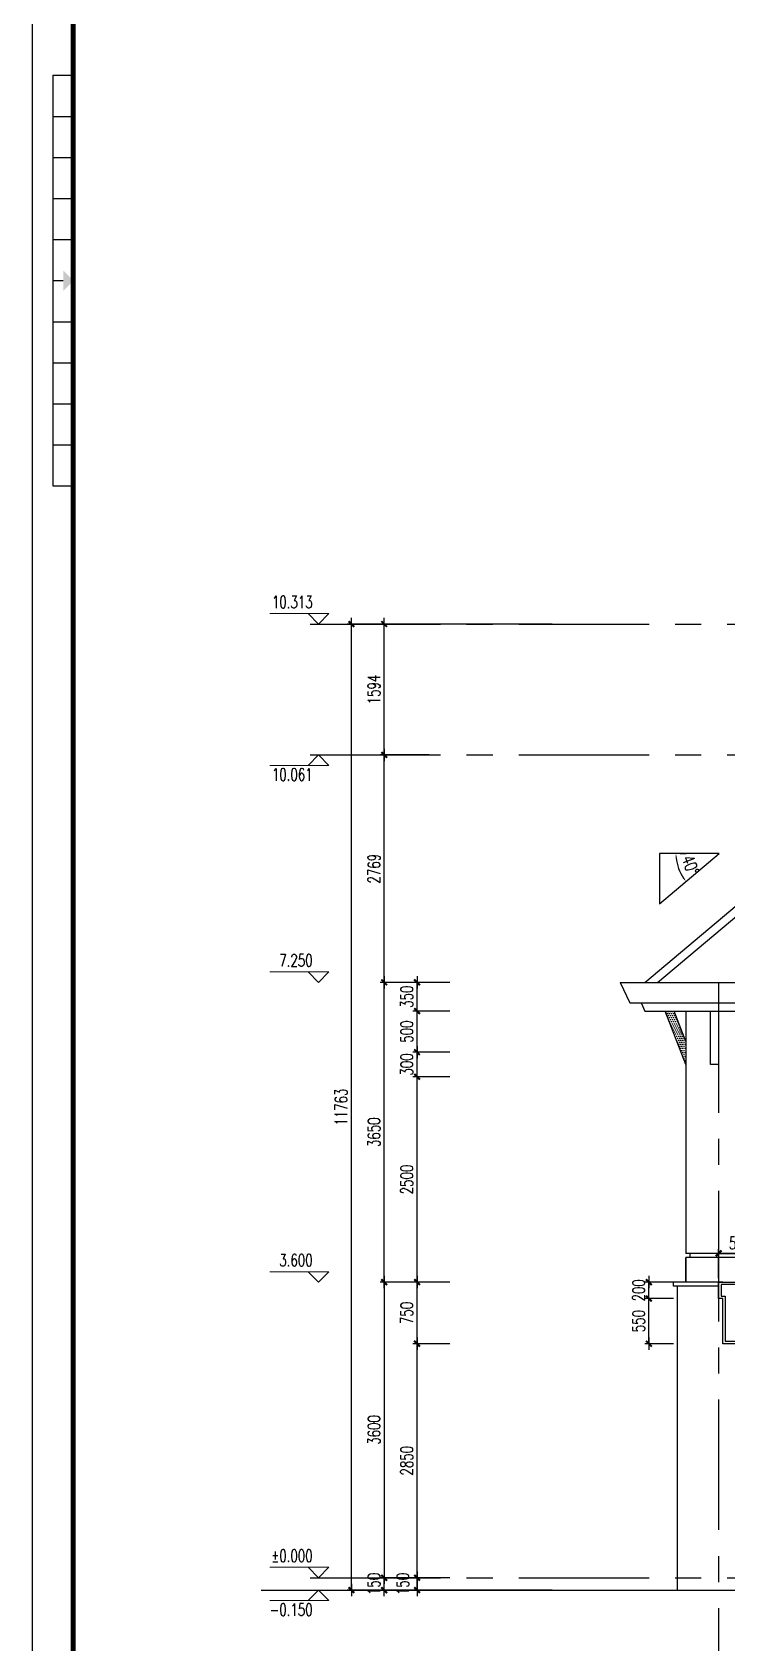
# Model space of a CAD drawing. Extents: x -395226 to -176901, y -140672 to 68263.
# Drawn here: x -342190 to -333726, y -127534 to -107922 of the extents above; entities that cross this region are included whole.
import ezdxf
from ezdxf.enums import TextEntityAlignment as Align

# ---------------------------------------------------------------- set-up
doc = ezdxf.new("R2010")
doc.units = 0
doc.header["$LTSCALE"] = 1000
doc.header["$MEASUREMENT"] = 0
doc.linetypes.add('ACAD_ISO08W100', pattern=[36, 24, -3, 6, -3])
doc.linetypes.add('CENTER', pattern=[50.8, 31.75, -6.35, 6.35, -6.35])
doc.layers.get('0').update_dxf_attribs({"linetype": 'CONTINUOUS'})
doc.layers.get('Defpoints').update_dxf_attribs({"linetype": 'CONTINUOUS'})
for name, color, linetype in [('A-DIM', 201, 'CONTINUOUS'), ('A-DOTE', 8, 'ACAD_ISO08W100'), ('A-FACADE', 5, 'CONTINUOUS'), ('A-FACADE-hatch', 252, 'CONTINUOUS'), ('A-FIN-GRAN', 34, 'CONTINUOUS'), ('A-LINE', 8, 'CONTINUOUS'), ('A-PUB-DIM', 3, 'CONTINUOUS'), ('A-ROOF', 7, 'CONTINUOUS'), ('A-SITE', 7, 'CONTINUOUS'), ('A-TEXT-CN', 31, 'CONTINUOUS'), ('A_Wall', 3, 'CONTINUOUS'), ('PUB_DIM', 3, 'CONTINUOUS'), ('ROOF 00', 8, 'CONTINUOUS'), ('图框', 7, 'CONTINUOUS')]:
    doc.layers.add(name, color=color, linetype=linetype)
doc.layers.add('A-LEVEL', color=135, linetype='CONTINUOUS', lineweight=0)
doc.styles.add('DIM_FONT', font='SIMPLEX', dxfattribs={"width": 0.7, "bigfont": 'GBCBIG'})
doc.styles.add('TJHZTXT', font='tjromans.shx', dxfattribs={"width": 0.8, "bigfont": 'tjhztxt.shx'})
doc.styles.add('zjz', font='tjromans.shx', dxfattribs={"width": 0.7, "height": 500, "bigfont": 'tjhztxt.shx'})
doc.dimstyles.new('DIM100', dxfattribs={"dimscale": 100, "dimtxt": 3, "dimasz": 0.01, "dimexe": 1, "dimexo": 1, "dimgap": 1, "dimtad": 1, "dimdec": 0, "dimzin": 0, "dimdsep": 46, "dimtxsty": 'DIM_FONT', "dimblk1": '_DIMX', "dimblk2": '_DIMX', "dimsah": 1, "dimcen": 0.01, "dimclrd": 256, "dimclre": 256, "dimclrt": 7, "dimadec": 0, "dimazin": 0, "dimtfac": 1, "dimtdec": 0, "dimtix": 1, "dimtmove": 2, "dimatfit": 3, "dimldrblk": '_DIMX', "dimfxl": 0, "dimtolj": 1, "dimtzin": 5, "dimarcsym": 0})

# ---------------------------------------------------------------- blocks, each defined once
blk = doc.blocks.new('_DIMX')
blk.add_line((-150, 0), (150, 0))
at = {"const_width": 50}
blk.add_lwpolyline([(-70, -70), (70, 70)], dxfattribs=at)
blk = doc.blocks.new('*D966')
at = {"layer": 'A-PUB-DIM', "lineweight": -2}
for p, q in [((-335853, -115129), (-338351, -115129)), ((-338301, -126892), (-338301, -115129)), ((-335853, -126892), (-338351, -126892))]:
    blk.add_line(p, q, dxfattribs=at)
at = {"layer": 'Defpoints', "color": 0}
for p in [(-338301, -115129), (-335803, -115129), (-335803, -126892)]:
    blk.add_point(p, dxfattribs=at)
at = {"layer": 'A-PUB-DIM', "lineweight": -2, "xscale": 0.5, "yscale": 0.5, "zscale": 0.5}
for p, rotation in [((-338301, -115129), 90), ((-338301, -126892), 270)]:
    blk.add_blockref('_DIMX', p, dxfattribs=dict(at, rotation=rotation))
at = {"layer": 'A-PUB-DIM', "insert": (-338426, -121011), "char_height": 150, "attachment_point": 5, "rotation": 90, "style": 'DIM_FONT'}
blk.add_mtext('\\A1;11763', dxfattribs=at)
blk = doc.blocks.new('*D967')
at = {"layer": 'A-PUB-DIM', "lineweight": -2}
for p, q in [((-337353, -123142), (-337951, -123142)), ((-337901, -123143), (-337901, -126742)), ((-337353, -126742), (-337951, -126742))]:
    blk.add_line(p, q, dxfattribs=at)
at = {"layer": 'Defpoints', "color": 0}
for p in [(-337303, -123142), (-337901, -126742), (-337303, -126742)]:
    blk.add_point(p, dxfattribs=at)
at = {"layer": 'A-PUB-DIM', "lineweight": -2, "xscale": 0.5, "yscale": 0.5, "zscale": 0.5}
for p, rotation in [((-337901, -123142), 90), ((-337901, -126742), 270)]:
    blk.add_blockref('_DIMX', p, dxfattribs=dict(at, rotation=rotation))
at = {"layer": 'A-PUB-DIM', "insert": (-338026, -124942), "char_height": 150, "attachment_point": 5, "rotation": 90, "style": 'DIM_FONT'}
blk.add_mtext('\\A1;3600', dxfattribs=at)
blk = doc.blocks.new('*D968')
at = {"layer": 'A-PUB-DIM', "lineweight": -2}
for p, q in [((-337353, -119492), (-337951, -119492)), ((-337901, -123142), (-337901, -119493)), ((-337353, -123142), (-337951, -123142))]:
    blk.add_line(p, q, dxfattribs=at)
at = {"layer": 'Defpoints', "color": 0}
for p in [(-337901, -119492), (-337303, -119492), (-337303, -123142)]:
    blk.add_point(p, dxfattribs=at)
at = {"layer": 'A-PUB-DIM', "lineweight": -2, "xscale": 0.5, "yscale": 0.5, "zscale": 0.5}
for p, rotation in [((-337901, -119492), 90), ((-337901, -123142), 270)]:
    blk.add_blockref('_DIMX', p, dxfattribs=dict(at, rotation=rotation))
at = {"layer": 'A-PUB-DIM', "insert": (-338026, -121317), "char_height": 150, "attachment_point": 5, "rotation": 90, "style": 'DIM_FONT'}
blk.add_mtext('\\A1;3650', dxfattribs=at)
blk = doc.blocks.new('A$C27EA7CCC')
at = {"layer": 'A-LEVEL', "linetype": 'ByBlock'}
blk.add_lwpolyline([(1018, 509), (509, 0), (0, 509), (2880, 509)], dxfattribs=at)
at = {"layer": 'A-LEVEL', "style": 'zjz', "width": 0.7}
for tag, p in [('-6.000（建筑）', (3635, 1346)), ('-6.300（结构）', (3635, 645))]:
    blk.add_attdef(tag, text='', height=600, dxfattribs=at).set_placement(p, align=Align.RIGHT)
blk = doc.blocks.new('*D973')
at = {"layer": 'A-PUB-DIM', "lineweight": -2}
for p, q in [((-337353, -126742), (-337951, -126742)), ((-337901, -126742), (-337901, -126741)), ((-337901, -126892), (-337901, -126742)), ((-337353, -126892), (-337951, -126892)), ((-337901, -126893), (-337901, -126893))]:
    blk.add_line(p, q, dxfattribs=at)
at = {"layer": 'Defpoints', "color": 0}
for p in [(-337901, -126742), (-337303, -126742), (-337303, -126892)]:
    blk.add_point(p, dxfattribs=at)
at = {"layer": 'A-PUB-DIM', "lineweight": -2, "xscale": 0.5, "yscale": 0.5, "zscale": 0.5}
for p, rotation in [((-337901, -126742), 270), ((-337901, -126892), 90)]:
    blk.add_blockref('_DIMX', p, dxfattribs=dict(at, rotation=rotation))
at = {"layer": 'A-PUB-DIM', "insert": (-338026, -126817), "char_height": 150, "attachment_point": 5, "rotation": 90, "style": 'DIM_FONT'}
blk.add_mtext('\\A1;150', dxfattribs=at)
blk = doc.blocks.new('*D979')
at = {"layer": 'A-DIM', "lineweight": -2}
for p, q in [((-337101, -126742), (-337551, -126742)), ((-337501, -126892), (-337501, -126743)), ((-337101, -126892), (-337551, -126892))]:
    blk.add_line(p, q, dxfattribs=at)
at = {"layer": 'Defpoints', "color": 0}
for p in [(-337501, -126742), (-337051, -126742), (-337051, -126892)]:
    blk.add_point(p, dxfattribs=at)
at = {"layer": 'A-DIM', "lineweight": -2, "xscale": 0.5, "yscale": 0.5, "zscale": 0.5}
for p, rotation in [((-337501, -126742), 90), ((-337501, -126892), 270)]:
    blk.add_blockref('_DIMX', p, dxfattribs=dict(at, rotation=rotation))
at = {"layer": 'A-DIM', "insert": (-337674, -126817), "char_height": 150, "attachment_point": 5, "rotation": 90, "style": 'DIM_FONT'}
blk.add_mtext('\\A1;150', dxfattribs=at)
blk = doc.blocks.new('*D980')
at = {"layer": 'A-DIM', "lineweight": -2}
for p, q in [((-337101, -123892), (-337551, -123892)), ((-337501, -126742), (-337501, -123893)), ((-337101, -126742), (-337551, -126742))]:
    blk.add_line(p, q, dxfattribs=at)
at = {"layer": 'Defpoints', "color": 0}
for p in [(-337501, -123892), (-337051, -123892), (-337051, -126742)]:
    blk.add_point(p, dxfattribs=at)
at = {"layer": 'A-DIM', "lineweight": -2, "xscale": 0.5, "yscale": 0.5, "zscale": 0.5}
for p, rotation in [((-337501, -123892), 90), ((-337501, -126742), 270)]:
    blk.add_blockref('_DIMX', p, dxfattribs=dict(at, rotation=rotation))
at = {"layer": 'A-DIM', "insert": (-337626, -125317), "char_height": 150, "attachment_point": 5, "rotation": 90, "style": 'DIM_FONT'}
blk.add_mtext('\\A1;2850', dxfattribs=at)
blk = doc.blocks.new('*D981')
at = {"layer": 'A-DIM', "lineweight": -2}
for p, q in [((-337101, -123142), (-337551, -123142)), ((-337501, -123892), (-337501, -123143)), ((-337101, -123892), (-337551, -123892))]:
    blk.add_line(p, q, dxfattribs=at)
at = {"layer": 'Defpoints', "color": 0}
for p in [(-337501, -123142), (-337051, -123142), (-337051, -123892)]:
    blk.add_point(p, dxfattribs=at)
at = {"layer": 'A-DIM', "lineweight": -2, "xscale": 0.5, "yscale": 0.5, "zscale": 0.5}
for p, rotation in [((-337501, -123142), 90), ((-337501, -123892), 270)]:
    blk.add_blockref('_DIMX', p, dxfattribs=dict(at, rotation=rotation))
at = {"layer": 'A-DIM', "insert": (-337626, -123517), "char_height": 150, "attachment_point": 5, "rotation": 90, "style": 'DIM_FONT'}
blk.add_mtext('\\A1;750', dxfattribs=at)
blk = doc.blocks.new('*D982')
at = {"layer": 'A-DIM', "lineweight": -2}
for p, q in [((-337101, -120642), (-337551, -120642)), ((-337501, -123142), (-337501, -120643)), ((-337101, -123142), (-337551, -123142))]:
    blk.add_line(p, q, dxfattribs=at)
at = {"layer": 'Defpoints', "color": 0}
for p in [(-337501, -120642), (-337051, -120642), (-337051, -123142)]:
    blk.add_point(p, dxfattribs=at)
at = {"layer": 'A-DIM', "lineweight": -2, "xscale": 0.5, "yscale": 0.5, "zscale": 0.5}
for p, rotation in [((-337501, -120642), 90), ((-337501, -123142), 270)]:
    blk.add_blockref('_DIMX', p, dxfattribs=dict(at, rotation=rotation))
at = {"layer": 'A-DIM', "insert": (-337626, -121892), "char_height": 150, "attachment_point": 5, "rotation": 90, "style": 'DIM_FONT'}
blk.add_mtext('\\A1;2500', dxfattribs=at)
blk = doc.blocks.new('*D983')
at = {"layer": 'A-DIM', "lineweight": -2}
for p, q in [((-337101, -120342), (-337551, -120342)), ((-337501, -120342), (-337501, -120341)), ((-337501, -120642), (-337501, -120342)), ((-337101, -120642), (-337551, -120642)), ((-337501, -120643), (-337501, -120643))]:
    blk.add_line(p, q, dxfattribs=at)
at = {"layer": 'Defpoints', "color": 0}
for p in [(-337501, -120342), (-337051, -120342), (-337051, -120642)]:
    blk.add_point(p, dxfattribs=at)
at = {"layer": 'A-DIM', "lineweight": -2, "xscale": 0.5, "yscale": 0.5, "zscale": 0.5}
for p, rotation in [((-337501, -120342), 270), ((-337501, -120642), 90)]:
    blk.add_blockref('_DIMX', p, dxfattribs=dict(at, rotation=rotation))
at = {"layer": 'A-DIM', "insert": (-337626, -120492), "char_height": 150, "attachment_point": 5, "rotation": 90, "style": 'DIM_FONT'}
blk.add_mtext('\\A1;300', dxfattribs=at)
blk = doc.blocks.new('*D984')
at = {"layer": 'A-DIM', "lineweight": -2}
for p, q in [((-337101, -119842), (-337551, -119842)), ((-337501, -120342), (-337501, -119843)), ((-337101, -120342), (-337551, -120342))]:
    blk.add_line(p, q, dxfattribs=at)
at = {"layer": 'Defpoints', "color": 0}
for p in [(-337501, -119842), (-337051, -119842), (-337051, -120342)]:
    blk.add_point(p, dxfattribs=at)
at = {"layer": 'A-DIM', "lineweight": -2, "xscale": 0.5, "yscale": 0.5, "zscale": 0.5}
for p, rotation in [((-337501, -119842), 90), ((-337501, -120342), 270)]:
    blk.add_blockref('_DIMX', p, dxfattribs=dict(at, rotation=rotation))
at = {"layer": 'A-DIM', "insert": (-337626, -120092), "char_height": 150, "attachment_point": 5, "rotation": 90, "style": 'DIM_FONT'}
blk.add_mtext('\\A1;500', dxfattribs=at)
blk = doc.blocks.new('*D985')
at = {"layer": 'A-DIM', "lineweight": -2}
for p, q in [((-337101, -119492), (-337551, -119492)), ((-337501, -119492), (-337501, -119491)), ((-337501, -119842), (-337501, -119492)), ((-337101, -119842), (-337551, -119842)), ((-337501, -119843), (-337501, -119843))]:
    blk.add_line(p, q, dxfattribs=at)
at = {"layer": 'Defpoints', "color": 0}
for p in [(-337501, -119492), (-337051, -119492), (-337051, -119842)]:
    blk.add_point(p, dxfattribs=at)
at = {"layer": 'A-DIM', "lineweight": -2, "xscale": 0.5, "yscale": 0.5, "zscale": 0.5}
for p, rotation in [((-337501, -119492), 270), ((-337501, -119842), 90)]:
    blk.add_blockref('_DIMX', p, dxfattribs=dict(at, rotation=rotation))
at = {"layer": 'A-DIM', "insert": (-337626, -119667), "char_height": 150, "attachment_point": 5, "rotation": 90, "style": 'DIM_FONT'}
blk.add_mtext('\\A1;350', dxfattribs=at)
blk = doc.blocks.new('*D988')
at = {"layer": 'A-PUB-DIM', "lineweight": -2}
for p, q in [((-337353, -116723), (-337951, -116723)), ((-337901, -119492), (-337901, -116724)), ((-337353, -119492), (-337951, -119492))]:
    blk.add_line(p, q, dxfattribs=at)
at = {"layer": 'Defpoints', "color": 0}
for p in [(-337901, -116723), (-337303, -116723), (-337303, -119492)]:
    blk.add_point(p, dxfattribs=at)
at = {"layer": 'A-PUB-DIM', "lineweight": -2, "xscale": 0.5, "yscale": 0.5, "zscale": 0.5}
for p, rotation in [((-337901, -116723), 90), ((-337901, -119492), 270)]:
    blk.add_blockref('_DIMX', p, dxfattribs=dict(at, rotation=rotation))
at = {"layer": 'A-PUB-DIM', "insert": (-338026, -118108), "char_height": 150, "attachment_point": 5, "rotation": 90, "style": 'DIM_FONT'}
blk.add_mtext('\\A1;2769', dxfattribs=at)
blk = doc.blocks.new('*D989')
at = {"layer": 'A-PUB-DIM', "lineweight": -2}
for p, q in [((-337353, -115129), (-337951, -115129)), ((-337901, -116723), (-337901, -115129)), ((-337353, -116723), (-337951, -116723))]:
    blk.add_line(p, q, dxfattribs=at)
at = {"layer": 'Defpoints', "color": 0}
for p in [(-337901, -115129), (-337303, -115129), (-337303, -116723)]:
    blk.add_point(p, dxfattribs=at)
at = {"layer": 'A-PUB-DIM', "lineweight": -2, "xscale": 0.5, "yscale": 0.5, "zscale": 0.5}
for p, rotation in [((-337901, -115129), 90), ((-337901, -116723), 270)]:
    blk.add_blockref('_DIMX', p, dxfattribs=dict(at, rotation=rotation))
at = {"layer": 'A-PUB-DIM', "insert": (-338026, -115926), "char_height": 150, "attachment_point": 5, "rotation": 90, "style": 'DIM_FONT'}
blk.add_mtext('\\A1;1594', dxfattribs=at)
blk = doc.blocks.new('A$C48EC63E0')
at = {"layer": 'A_Wall', "color": 0}
for p, q in [((0, 300), (0, 0)), ((0, 300), (0, 0)), ((50, 350), (50, 300)), ((650, 350), (650, 300)), ((700, 300), (700, 0))]:
    blk.add_line(p, q, dxfattribs=at)
for points in [[(700, 350), (0, 350)], [(0, 0), (0, 300)], [(700, 300), (0, 300)]]:
    blk.add_lwpolyline(points, dxfattribs=at)
blk = doc.blocks.new('*D1018')
at = {"layer": 'A-DIM', "lineweight": -2}
for p, q in [((-334376, -123342), (-334726, -123342)), ((-334676, -123892), (-334676, -123343)), ((-334376, -123892), (-334726, -123892))]:
    blk.add_line(p, q, dxfattribs=at)
at = {"layer": 'Defpoints', "color": 0}
for p in [(-334676, -123342), (-334326, -123342), (-334326, -123892)]:
    blk.add_point(p, dxfattribs=at)
at = {"layer": 'A-DIM', "lineweight": -2, "xscale": 0.5, "yscale": 0.5, "zscale": 0.5}
for p, rotation in [((-334676, -123342), 90), ((-334676, -123892), 270)]:
    blk.add_blockref('_DIMX', p, dxfattribs=dict(at, rotation=rotation))
at = {"layer": 'A-DIM', "insert": (-334801, -123617), "char_height": 150, "attachment_point": 5, "rotation": 90, "style": 'DIM_FONT'}
blk.add_mtext('\\A1;550', dxfattribs=at)
blk = doc.blocks.new('*D1019')
at = {"layer": 'A-DIM', "lineweight": -2}
for p, q in [((-334376, -123142), (-334726, -123142)), ((-334676, -123142), (-334676, -123141)), ((-334676, -123342), (-334676, -123142)), ((-334376, -123342), (-334726, -123342)), ((-334676, -123343), (-334676, -123343))]:
    blk.add_line(p, q, dxfattribs=at)
at = {"layer": 'Defpoints', "color": 0}
for p in [(-334676, -123142), (-334326, -123142), (-334326, -123342)]:
    blk.add_point(p, dxfattribs=at)
at = {"layer": 'A-DIM', "lineweight": -2, "xscale": 0.5, "yscale": 0.5, "zscale": 0.5}
for p, rotation in [((-334676, -123142), 270), ((-334676, -123342), 90)]:
    blk.add_blockref('_DIMX', p, dxfattribs=dict(at, rotation=rotation))
at = {"layer": 'A-DIM', "insert": (-334801, -123242), "char_height": 150, "attachment_point": 5, "rotation": 90, "style": 'DIM_FONT'}
blk.add_mtext('\\A1;200', dxfattribs=at)
blk = doc.blocks.new('*D1021')
at = {"layer": 'A-DIM', "lineweight": -2}
for p, q in [((-333826, -123092), (-333826, -122742)), ((-333306, -123092), (-333306, -122742)), ((-333826, -122792), (-333307, -122792))]:
    blk.add_line(p, q, dxfattribs=at)
at = {"layer": 'Defpoints', "color": 0}
for p in [(-333306, -122792), (-333826, -123142), (-333306, -123142)]:
    blk.add_point(p, dxfattribs=at)
at = {"layer": 'A-DIM', "lineweight": -2, "xscale": 0.5, "yscale": 0.5, "zscale": 0.5, "rotation": 180}
blk.add_blockref('_DIMX', (-333826, -122792), dxfattribs=at)
at = {"layer": 'A-DIM', "lineweight": -2, "xscale": 0.5, "yscale": 0.5, "zscale": 0.5}
blk.add_blockref('_DIMX', (-333306, -122792), dxfattribs=at)
at = {"layer": 'A-DIM', "insert": (-333566, -122667), "char_height": 150, "attachment_point": 5, "style": 'DIM_FONT'}
blk.add_mtext('\\A1;520', dxfattribs=at)
blk = doc.blocks.new('TJAD_TK_A0')
at = {"layer": '图框'}
for p, q in [((1517.5, -436.65), (1517.5, -431.65)), ((1527.5, -436.65), (1527.5, -431.65)), ((1537.5, -436.65), (1537.5, -431.65)), ((1547.5, -436.65), (1547.5, -431.65)), ((1557.5, -436.65), (1557.5, -431.65)), ((1577.5, -436.65), (1577.5, -431.65)), ((1587.5, -436.65), (1587.5, -431.65)), ((1597.5, -436.65), (1597.5, -431.65)), ((1607.5, -436.65), (1607.5, -431.65)), ((1617.5, -436.65), (1617.5, -431.65)), ((1517.5, -436.65), (1617.5, -436.65)), ((973, -441.7), (2162, -441.7))]:
    blk.add_line(p, q, dxfattribs=at)
at = {"layer": '图框', "const_width": 1.2}
blk.add_lwpolyline([(2152, -431.7), (2152, 389.3), (998, 389.3), (998, -431.7)], close=True, dxfattribs=at)
at = {"layer": '图框', "const_width": 0.3}
blk.add_lwpolyline([(1567.5, -434.15), (1567.5, -436.65)], dxfattribs=at)
at = {"layer": '图框'}
blk.add_solid([(1570, -434.15), (1565, -434.15), (1567.5, -431.65)], dxfattribs=at)

msp = doc.modelspace()

# ---------------------------------------------------------------- hatches: boundary and pattern name
at = {"layer": 'A-FACADE-hatch'}
h = msp.add_hatch(dxfattribs=at)
h.set_pattern_fill('DOTS', color=256, scale=400, style=0)
h.set_pattern_definition([(180, (-542311.68, -74995.32), (-12.5, 25), [0, -25])])
h.paths.add_polyline_path([(-334476.5, -119842.2), (-334369.3, -119842.2), (-334226.5, -120213.6), (-334226.5, -120492.2)])

# ---------------------------------------------------------------- linework, layer by layer
at = {"layer": 'A-DOTE', "linetype": 'CENTER', "ltscale": 0.05}
for p, q in [((-338801.5, -115128.9), (-326576.5, -115128.9)), ((-338801.5, -116723.2), (-330626.5, -116723.2)), ((-333826.5, -119492.2), (-333826.5, -130144.6)), ((-338801.5, -126742.2), (-303701.5, -126742.2))]:
    msp.add_line(p, q, dxfattribs=at)
at = {"layer": 'A-FACADE'}
for p, q in [((-334226.5, -119842.2), (-334226.5, -122792.2)), ((-334376.5, -123192.2), (-334376.5, -123142.2)), ((-333776.5, -123142.2), (-334376.5, -123142.2)), ((-334326.5, -123192.2), (-334376.5, -123192.2)), ((-334326.5, -126892.2), (-334326.5, -123192.2)), ((-333826.5, -123192.2), (-334326.5, -123192.2))]:
    msp.add_line(p, q, dxfattribs=at)
at = {"layer": 'A-FACADE-hatch'}
msp.add_line((-333076.5, -122792.2), (-333776.5, -122792.2), dxfattribs=at)
at = {"layer": 'A-FIN-GRAN'}
msp.add_lwpolyline([(-333576.5, -123892.2), (-333776.5, -123892.2), (-333776.5, -123342.2), (-333826.5, -123342.2), (-333826.5, -123142.2), (-333306.5, -123142.2), (-333306.5, -123292.2), (-333336.5, -123292.2), (-333336.5, -123172.2), (-333796.5, -123172.2), (-333796.5, -123312.2), (-333746.5, -123312.2), (-333746.5, -123862.2), (-333576.5, -123862.2)], close=True, dxfattribs=at)
at = {"layer": 'A-LINE'}
for p, q in [((-334226.5, -120492.2), (-334476.5, -119842.2)), ((-334226.5, -120213.6), (-334369.3, -119842.2))]:
    msp.add_line(p, q, dxfattribs=at)
msp.add_lwpolyline([(-333826.2, -119842.2), (-333826.2, -120492.2), (-333926.2, -120492.2), (-333926.2, -119842.2)], dxfattribs=at)
at = {"layer": 'A-ROOF'}
for p, q in [((-335026.5, -119492.2), (-334909.9, -119742.2)), ((-334909.9, -119742.2), (-331959.9, -119742.2)), ((-334769.9, -119742.2), (-334723.3, -119842.2)), ((-334723.3, -119842.2), (-331773.3, -119842.2))]:
    msp.add_line(p, q, dxfattribs=at)
msp.add_lwpolyline([(-334726.5, -119492.2), (-331426.5, -116723.2)], dxfattribs=at)
at = {"layer": 'A-SITE', "ltscale": 0.05}
msp.add_lwpolyline([(-339401.5, -126892.2), (-333576.5, -126892.2)], dxfattribs=at)
at = {"layer": 'PUB_DIM'}
for p, q in [((-334296, -117923.9), (-334221, -117923.9)), ((-334184.5, -118230.2), (-334127, -118182))]:
    msp.add_line(p, q, dxfattribs=at)
msp.add_lwpolyline([(-334546.4, -117923.9), (-334546.4, -118533.9), (-333819.5, -117923.9)], close=True, dxfattribs=at)
msp.add_arc((-333819.5, -117923.9), 526.5, 185.44352, 214.55648, dxfattribs=at)
for points in [[(-334351.9, -117974.3), (-334335.3, -117973.5), (-334346, -117923.9)], [(-334246.4, -118217.5), (-334259.7, -118227.6), (-334222.8, -118262.3)]]:
    msp.add_solid(points, dxfattribs=at)
at = {"layer": 'ROOF 00'}
msp.add_line((-334570.9, -119492.2), (-331390.1, -116823.2), dxfattribs=at)
msp.add_lwpolyline([(-335026.5, -119492.2), (-332076.5, -119492.2)], dxfattribs=at)

# ---------------------------------------------------------------- block references
at = {"layer": 'A-FACADE'}
msp.add_blockref('A$C48EC63E0', (-334226.5, -123142.2), dxfattribs=at)
at = {"layer": 'A-LEVEL', "linetype": 'ByBlock'}
ref = msp.add_blockref('A$C27EA7CCC', (-338574.2, -115128.9), dxfattribs=dict(at, xscale=-0.25, yscale=0.25, zscale=0.25))
ref.add_attrib('-6.000（建筑）', '10.313', dxfattribs={"height": 150, "style": 'TJHZTXT', "width": 0.7}).set_placement((-338773.4, -114936.5), align=Align.RIGHT)
ref = msp.add_blockref('A$C27EA7CCC', (-338574.2, -116723.2), dxfattribs=dict(at, xscale=0.25, yscale=0.25, zscale=0.25, rotation=180))
ref.add_attrib('-6.000（建筑）', '10.061', dxfattribs={"height": 150, "style": 'TJHZTXT', "width": 0.7}).set_placement((-338773.4, -117036.7), align=Align.RIGHT)
ref = msp.add_blockref('A$C27EA7CCC', (-338574.2, -119492.2), dxfattribs=dict(at, xscale=-0.25, yscale=0.25, zscale=0.25))
ref.add_attrib('-6.000（建筑）', '7.250', dxfattribs={"height": 150, "style": 'TJHZTXT', "width": 0.7}).set_placement((-338773.4, -119299.8), align=Align.RIGHT)
ref = msp.add_blockref('A$C27EA7CCC', (-338574.2, -123142.2), dxfattribs=dict(at, xscale=-0.25, yscale=0.25, zscale=0.25))
ref.add_attrib('-6.000（建筑）', '3.600', dxfattribs={"height": 150, "style": 'TJHZTXT', "width": 0.7}).set_placement((-338773.4, -122949.8), align=Align.RIGHT)
ref = msp.add_blockref('A$C27EA7CCC', (-338574.2, -126742.2), dxfattribs=dict(at, xscale=-0.25, yscale=0.25, zscale=0.25))
ref.add_attrib('-6.000（建筑）', '%%p0.000', dxfattribs={"height": 150, "style": 'TJHZTXT', "width": 0.7}).set_placement((-338773.4, -126549.8), align=Align.RIGHT)
ref = msp.add_blockref('A$C27EA7CCC', (-338574.2, -126892.7), dxfattribs=dict(at, xscale=0.25, yscale=0.25, zscale=0.25, rotation=180))
ref.add_attrib('-6.000（建筑）', '-0.150', dxfattribs={"height": 150, "style": 'TJHZTXT', "width": 0.7}).set_placement((-338773.4, -127206.3), align=Align.RIGHT)
at = {"layer": '图框', "xscale": 50, "yscale": 50, "zscale": 50, "rotation": 270}
msp.add_blockref('TJAD_TK_A0', (-320104.8, -32572.1), dxfattribs=at)

# ---------------------------------------------------------------- texts
at = {"layer": 'A-TEXT-CN', "insert": (-334169.4, -118065.2), "char_height": 150, "attachment_point": 5, "rotation": 290, "style": 'DIM_FONT'}
msp.add_mtext('\\A1;40°', dxfattribs=at)

# ---------------------------------------------------------------- dimensions: what is measured, and where the dimension line sits
at = {"layer": 'A-DIM'}
for p1, p2, distance, picture, middle in [((-337051.5, -119842.2), (-337051.5, -119492.2), 450, '*D985', (-337626.5, -119667.2)), ((-337051.5, -120342.2), (-337051.5, -119842.2), 450, '*D984', (-337626.5, -120092.2)), ((-337051.5, -120642.2), (-337051.5, -120342.2), 450, '*D983', (-337626.5, -120492.2)), ((-337051.5, -123142.2), (-337051.5, -120642.2), 450, '*D982', (-337626.5, -121892.2)), ((-333826.5, -123142.2), (-333306.5, -123142.2), 350, '*D1021', (-333566.5, -122667.2)), ((-337051.5, -123892.2), (-337051.5, -123142.2), 450, '*D981', (-337626.5, -123517.2)), ((-334326.5, -123342.2), (-334326.5, -123142.2), 350, '*D1019', (-334801.5, -123242.2)), ((-334326.5, -123892.2), (-334326.5, -123342.2), 350, '*D1018', (-334801.5, -123617.2)), ((-337051.5, -126742.2), (-337051.5, -123892.2), 450, '*D980', (-337626.5, -125317.2))]:
    dim = msp.add_aligned_dim(p1=p1, p2=p2, distance=distance, dimstyle='DIM100', override={"dimscale": 50, "dimclrt": 256}, dxfattribs=at)
    dim.commit()
    dim.dimension.update_dxf_attribs({"geometry": picture, "text_midpoint": middle})
dim = msp.add_linear_dim(base=(-337501.5, -126742.2), p1=(-337051.5, -126892.2), p2=(-337051.5, -126742.2), angle=90, dimstyle='DIM100', override={"dimscale": 50, "dimclrt": 256}, dxfattribs=at)
dim.commit()
dim.dimension.update_dxf_attribs({"geometry": '*D979', "text_midpoint": (-337674, -126817.2), "dimtype": 129})
at = {"layer": 'A-PUB-DIM'}
for base, p1, p2, angle, picture, middle in [((-338301.5, -115128.9), (-335803.4, -126892.2), (-335803.4, -115128.9), 270, '*D966', (-338426.5, -121010.5)), ((-337901.5, -115128.9), (-337302.9, -116723.2), (-337302.9, -115128.9), 270, '*D989', (-338026.5, -115926)), ((-337901.5, -116723.2), (-337302.9, -119492.2), (-337302.9, -116723.2), 270, '*D988', (-338026.5, -118107.7)), ((-337901.5, -119492.2), (-337302.9, -123142.2), (-337302.9, -119492.2), 270, '*D968', (-338026.5, -121317.2)), ((-337901.5, -126742.2), (-337302.9, -123142.2), (-337302.9, -126742.2), 90, '*D967', (-338026.5, -124942.2)), ((-337901.5, -126742.2), (-337302.9, -126892.2), (-337302.9, -126742.2), 270, '*D973', (-338026.5, -126817.2))]:
    dim = msp.add_linear_dim(base=base, p1=p1, p2=p2, angle=angle, dimstyle='DIM100', override={"dimscale": 50, "dimclrt": 256}, dxfattribs=at)
    dim.commit()
    dim.dimension.update_dxf_attribs({"geometry": picture, "text_midpoint": middle})

doc.saveas('drawing.dxf')
